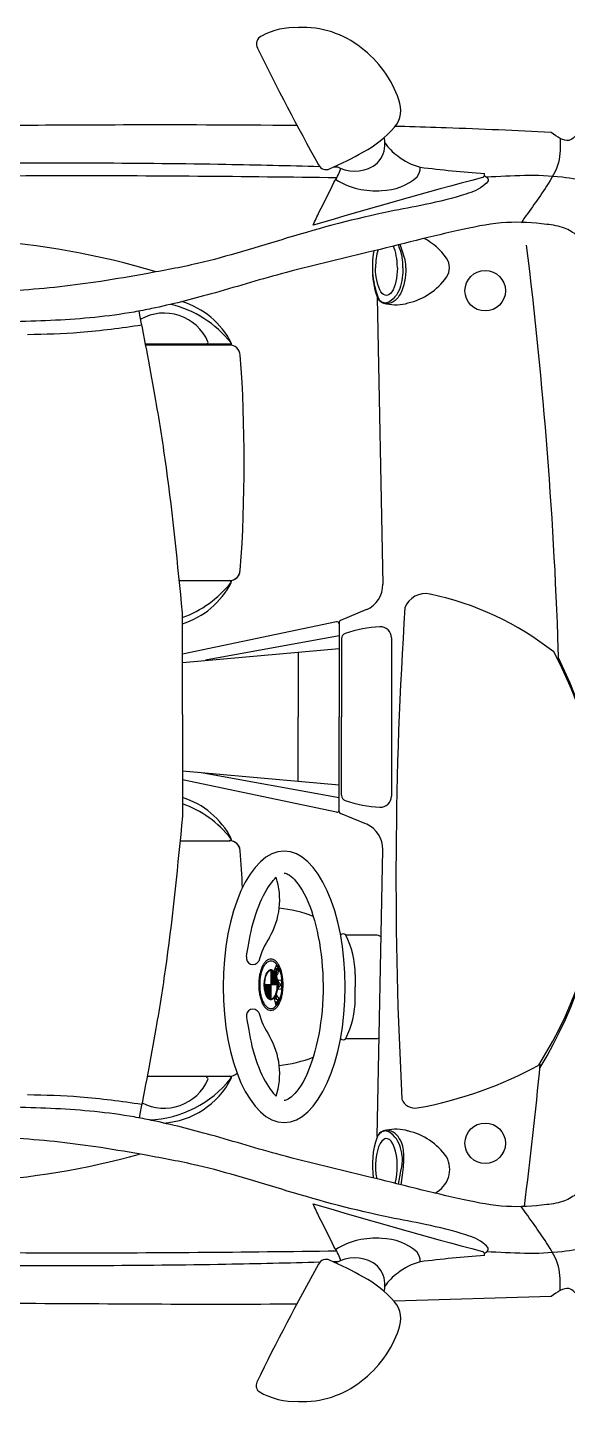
# Model space of a CAD drawing. Header units: millimetres. Extents: x -3222 to 0, y -751 to 751.
# Drawn here: x -1567 to -978, y -751 to 751 of the extents above; entities that cross this region are included whole.
import ezdxf

# ---------------------------------------------------------------- set-up
doc = ezdxf.new("R2010")
doc.units = ezdxf.units.MM
doc.layers.add('ceco.net 205', color=7, linetype='Continuous')

msp = doc.modelspace()

# ---------------------------------------------------------------- linework, layer by layer
at = {"layer": 'ceco.net 205'}
for p, q in [((-1185.3, 455.5), (-1179.2, 142.3)), ((-1438.4, 405.1), (-1344.9, 405.1)), ((-1438.2, 403.8), (-1346.4, 403.8)), ((-1401.5, 146.4), (-1346.4, 146.4)), ((-1398, 0), (-1398, 111.2)), ((-1196.9, 114.6), (-1225.4, 102.8)), ((-1229.8, 101.4), (-1398, 65.9)), ((-1226.9, 100.5), (-1226.9, -2.7)), ((-1226.9, 85.8), (-1373, 59.2)), ((-1224.3, 82.9), (-1224.3, -2.7)), ((-1169.8, 83.7), (-1169.8, -89.2)), ((-1226.9, 71.9), (-1398, 56.3)), ((-1271.6, 67.8), (-1271.6, -2.7)), ((-1398, 0), (-1398, -111.2)), ((-1271.6, -73.3), (-1271.6, -2.7)), ((-1226.9, -106), (-1226.9, -2.7)), ((-1224.3, -88.3), (-1224.3, -2.7)), ((-1226.9, -77.3), (-1398, -61.8)), ((-1229.8, -106.8), (-1398, -71.3)), ((-1226.9, -91.2), (-1379.4, -63.5)), ((-1196.9, -120), (-1225.4, -108.2)), ((-1400.6, -137.9), (-1346.4, -137.9)), ((-1185.3, -461), (-1179.2, -147.7)), ((-1219.8, -240.9), (-1187, -240.9)), ((-1301.4, -279.7), (-1301.4, -310.8)), ((-1301, -279.7), (-1301, -295.3)), ((-1300.6, -279.8), (-1300.6, -295.3)), ((-1300.1, -280), (-1300.1, -295.3)), ((-1299.7, -280.2), (-1299.7, -295.3)), ((-1299.2, -280.5), (-1299.2, -295.3)), ((-1298.8, -280.9), (-1298.8, -295.3)), ((-1298.3, -281.4), (-1298.3, -295.3)), ((-1297.9, -281.9), (-1297.9, -295.3)), ((-1295.4, -273.5), (-1297.8, -279.8)), ((-1297.8, -279.8), (-1295.3, -283.9)), ((-1297.4, -282.5), (-1297.4, -295.3)), ((-1297, -283.3), (-1297, -295.3)), ((-1296.6, -284.1), (-1296.6, -295.3)), ((-1295.8, -279), (-1296.2, -280)), ((-1296.2, -280), (-1295.2, -281.7)), ((-1296.1, -285.2), (-1296.1, -295.3)), ((-1294.9, -280.7), (-1295.8, -279)), ((-1293.1, -277.5), (-1295.4, -273.5)), ((-1295.3, -277.7), (-1295, -276.7)), ((-1294.4, -279.2), (-1295.3, -277.7)), ((-1295, -276.7), (-1294.1, -278.2)), ((-1209.4, -284.2), (-1209.4, -297.5)), ((-1294.4, -295.3), (-1308.5, -295.3)), ((-1308.1, -295.3), (-1308.1, -300.4)), ((-1307.7, -295.3), (-1307.7, -302.6)), ((-1307.2, -295.3), (-1307.2, -304.1)), ((-1306.8, -295.3), (-1306.8, -305.4)), ((-1306.3, -295.3), (-1306.3, -306.4)), ((-1305.9, -295.3), (-1305.9, -307.3)), ((-1305.4, -295.3), (-1305.4, -308)), ((-1305, -295.3), (-1305, -308.7)), ((-1304.6, -295.3), (-1304.6, -309.1)), ((-1304.1, -295.3), (-1304.1, -309.6)), ((-1303.7, -295.3), (-1303.7, -310)), ((-1303.2, -295.3), (-1303.2, -310.3)), ((-1302.8, -295.3), (-1302.8, -310.5)), ((-1302.3, -295.3), (-1302.3, -310.7)), ((-1301.9, -295.3), (-1301.9, -310.8)), ((-1295.7, -286.6), (-1295.7, -295.3)), ((-1295.2, -288.1), (-1295.2, -295.3)), ((-1294.8, -290.1), (-1294.8, -295.3)), ((-1289.8, -290.7), (-1293.6, -290.4)), ((-1293.6, -290.4), (-1293.4, -293)), ((-1293.4, -297.5), (-1293.6, -300.1)), ((-1293.6, -300.1), (-1289.8, -299.8)), ((-1293.4, -293), (-1291.8, -293.2)), ((-1291.8, -293.2), (-1293.4, -294.3)), ((-1293.4, -294.3), (-1293.4, -296.2)), ((-1293.4, -296.2), (-1291.8, -297.4)), ((-1291.8, -297.4), (-1293.4, -297.5)), ((-1292.2, -295.3), (-1289.6, -293.4)), ((-1289.6, -297.1), (-1292.2, -295.3)), ((-1289.6, -293.4), (-1289.8, -290.7)), ((-1289.8, -299.8), (-1289.6, -297.1)), ((-1209.4, -310.8), (-1209.4, -297.5)), ((-1296.7, -309.3), (-1297.7, -310.5)), ((-1297.7, -310.5), (-1296.1, -317.8)), ((-1295.2, -311.8), (-1296.7, -309.3)), ((-1295.2, -306.3), (-1296, -308.1)), ((-1296, -308.1), (-1295.2, -311.8)), ((-1295.1, -316.5), (-1295.7, -313.7)), ((-1295.7, -313.7), (-1294.4, -315.7)), ((-1292.2, -311.2), (-1295.2, -306.3)), ((-1294.4, -315.7), (-1293.5, -314.2)), ((-1293.5, -314.2), (-1294.2, -311.2)), ((-1294.2, -311.2), (-1293, -313)), ((-1293, -313), (-1292.2, -311.2)), ((-1296.1, -317.8), (-1295.1, -316.5)), ((-1219.8, -354.1), (-1187, -354.1)), ((-1436.6, -395.3), (-1346.4, -395.3)), ((-995.6, -636), (-1166.9, -641.1))]:
    msp.add_line(p, q, dxfattribs=at)
for centre in [(-1067.5, 463), (-1067.5, -468.5)]:
    msp.add_circle(centre, 22.1, dxfattribs=at)
for centre, radius, start, end in [((-1266, 650.1), 100.5, 51.156, 93.0101), ((-1307.1, 732.5), 10, 118.7222, 205.9998), ((-1275.4, 674.6), 75.9, 86.8885, 118.7222), ((916.6, 1817), 2484.1, 205.9998, 209.3181), ((-1271.9, 635.2), 115.9, 18.2707, 53.5158), ((-1188.9, 660.4), 29.3, 320.1808, 22.3259), ((-1257, 721.5), 120.8, 297.9331, 318.5838), ((-1203.7, 621.8), 26.5, 301.4685, 352.787), ((-1204.7, 623.7), 27.8, 349.0337, 13.8739), ((-1131.1, 654.9), 54.9, 213.2831, 234.4675), ((-1241.3, 603.9), 8.61, 201.7348, 296.8655), ((-1362, 890.1), 319.2, 292.9723, 300.4088), ((-1121.6, 662.3), 66.5, 231.5427, 255.3157), ((270.2, -4520.9), 5280.5, 104.7068, 106.7914), ((-1288, 617.1), 66, 327.1202, 340.9506), ((-1210.1, 634.4), 40.7, 239.9373, 299.7932), ((-1238.8, 599.1), 13.7, 344.6461, 349.8242), ((-1181.2, 631.6), 59.2, 270.7781, 311.8209), ((-1155, 597.4), 16.5, 323.1341, 1.9627), ((-979, 1866.4), 1278.4, 262.8361, 265.9899), ((-1071.4, 589.8), 3.28, 288.3859, 24.1975), ((-2340.6, 1118), 1231.2, 332.4857, 334.1515), ((-1187.5, 654.4), 82.2, 238.369, 274.9571), ((-4147.1, 1857.1), 3179.8, 335.4226, 335.7142), ((-1680.3, -370.6), 891.1, 73.4587, 98.5365), ((-1167.7, 457.8), 70.9, 35.2082, 61.601), ((-5951, -96.1), 4966.2, 1.7729, 7.0408), ((-1096.2, 489.5), 94.5, 169.6647, 202.6273), ((-1124.6, 488.2), 18.1, 324.7918, 35.2082), ((-1096.2, 487), 94.5, 179.2381, 198.9275), ((-1167.7, 518.7), 70.9, 282.9688, 324.7918), ((-1424.9, 364.8), 90.2, 27.3308, 73.0533), ((-1174.5, 460.7), 11.9, 201.473, 266.4001), ((-1417.9, 386.6), 52, 23.4664, 119.597), ((-1439, 331.7), 119.8, 38.4921, 76.3753), ((-1164.9, 491.8), 44.2, 256.5286, 287.3033), ((-1371.6, 406.6), 1.51, 270, 23.4664), ((-1346.4, 405.3), 1.51, 270, 38.4921), ((-1351.4, 403.5), 7.15, 359.7502, 22.3024), ((-1346.9, 391.7), 12.1, 3.9054, 90), ((-2965.1, 275.1), 1634.5, 355.878, 4.122), ((-1346.9, 158.4), 12.1, 270, 356.0946), ((-1346.9, 158.4), 12.1, 300.2373, 356.0946), ((-1439, 218.5), 119.8, 290.0063, 321.5079), ((-1424.9, 185.3), 90.2, 287.3061, 332.6692), ((-1346.4, 144.8), 1.51, 321.5079, 90), ((-1351.4, 146.6), 7.15, 337.6976, 0.2498), ((-1209.3, 142), 30.1, 294.4196, 0.5732), ((-1132.7, 108), 24.1, 78.1709, 158.8866), ((-1194.4, -186.8), 325.2, 51.6722, 78.1709), ((3303.7, -179.4), 4468.6, 176.2014, 183.0877), ((-1229.3, 99), 2.41, 0, 101.9127), ((-1224.5, 100.5), 2.41, 112.4527, 180), ((-1175.2, -44.6), 140.6, 92.9773, 108.6626), ((-1181.9, 83.7), 12.1, 0, 92.9773), ((-1218.3, 82.9), 6.03, 108.6626, 180), ((-1387.7, -143.3), 448.2, 327.6682, 28.1825), ((-1401.7, -143.8), 462.4, 328.4656, 26.3057), ((-1218.3, -88.3), 6.03, 180, 251.3374), ((-1181.9, -89.2), 12.1, 267.0227, 0), ((-1424.9, -176.8), 90.2, 27.3308, 72.6939), ((-1439, -210), 119.8, 38.4921, 69.9937), ((-1229.3, -104.5), 2.41, 258.0873, 0), ((-1175.2, 39.2), 140.6, 251.3374, 267.0227), ((-1224.5, -106), 2.41, 180, 247.5473), ((-1209.3, -147.4), 30.1, 359.4268, 65.5804), ((-1346.9, -149.9), 12.1, 3.9054, 90), ((-1346.4, -136.4), 1.51, 270, 38.4921), ((-1351.4, -138.2), 7.15, 359.7502, 22.3024), ((-1346.9, -149.9), 12.1, 3.9054, 59.7627), ((-2965.1, -266.6), 1634.5, 2.7109, 4.122), ((-1372.3, -202.5), 80.5, 329.2692, 17.8447), ((-1307.9, -357.9), 147.1, 68.9831, 83.9018), ((-1222.6, -243.8), 4.09, 45.3725, 132.7733), ((-1227.2, -293.7), 90.8, 146.5785, 164.4847), ((-1304.9, -284.2), 95.5, 0, 26.9511), ((-1186.9, -250.9), 9.96, 53.9893, 90.4538), ((-1321.1, -266), 7.21, 167.3837, 331.3638), ((-1296.7, -280.3), 14.8, 131.6533, 145.1539), ((-1300.4, -276.2), 9.29, 113.4028, 131.7784), ((-1300.4, -277.7), 8.58, 113.4028, 131.7784), ((-1301.4, -273.9), 6.73, 90.3545, 113.0981), ((-1301.4, -275.6), 6.22, 90.3545, 113.0981), ((-1301.5, -273.9), 6.73, 66.9019, 89.6455), ((-1301.5, -275.6), 6.22, 66.9019, 89.6455), ((-1302.5, -277.7), 8.58, 48.2216, 66.5972), ((-1302.5, -276.2), 9.29, 48.2216, 66.5972), ((-1306.2, -280.3), 14.8, 34.8461, 48.3467), ((-1261.5, -294.7), 53.3, 168.9454, 174.673), ((-1270.2, -293), 44.4, 162.5325, 169.0043), ((-1272.6, -293.2), 41, 162.5325, 169.0043), ((-1280.5, -289.7), 33.6, 154.8269, 162.62), ((-1282.1, -290.1), 31, 154.8269, 162.62), ((-1289.9, -285.2), 23.2, 144.9664, 154.9622), ((-1290.8, -286), 21.4, 144.9664, 154.9622), ((-1297.1, -281.5), 13.6, 131.6533, 145.1539), ((-1289.3, -292.1), 19.4, 154.8269, 162.62), ((-1289.3, -292.1), 18.8, 154.8269, 162.62), ((-1294.8, -289.5), 13.4, 144.9664, 154.9622), ((-1294.8, -289.5), 12.7, 144.9664, 154.9622), ((-1298.7, -286.7), 8.52, 131.6533, 145.1539), ((-1298.7, -286.7), 7.89, 131.6533, 145.1539), ((-1300.8, -284.3), 5.36, 113.4028, 131.7784), ((-1300.8, -284.3), 4.74, 113.4028, 131.7784), ((-1301.4, -282.9), 3.88, 90.3545, 113.0981), ((-1301.4, -282.9), 3.26, 90.3545, 113.0981), ((-1301.5, -282.9), 3.26, 66.9019, 89.6455), ((-1301.5, -282.9), 3.88, 66.9019, 89.6455), ((-1302.1, -284.3), 4.74, 48.2216, 66.5972), ((-1302.1, -284.3), 5.36, 48.2216, 66.5972), ((-1304.2, -286.7), 7.89, 34.8461, 48.3467), ((-1304.2, -286.7), 8.52, 34.8461, 48.3467), ((-1308.1, -289.5), 12.7, 25.0378, 35.0336), ((-1308.1, -289.5), 13.4, 25.0378, 35.0336), ((-1305.8, -281.5), 13.6, 34.8461, 48.3467), ((-1313.6, -292.1), 18.8, 17.38, 25.1731), ((-1313.6, -292.1), 19.4, 17.38, 25.1731), ((-1294, -283.2), 1.49, 210.1785, 222.3301), ((-1294.9, -281.5), 0.406, 210.2035, 222.0222), ((-1295, -281.6), 0.253, 221.8381, 238.0265), ((-1295, -281.6), 0.168, 238.095, 259.3287), ((-1295, -281.6), 0.144, 259.9496, 283.4533), ((-1294.5, -283.5), 0.916, 222.1351, 238.9033), ((-1295, -281.6), 0.177, 284.0076, 304.583), ((-1295.4, -281), 0.608, 21.8122, 30.8361), ((-1295.2, -281.4), 0.433, 319.8748, 331.1922), ((-1295.1, -281.5), 0.271, 304.5879, 320.0656), ((-1294.6, -283.8), 0.608, 239.0036, 261.0103), ((-1295.6, -281.1), 0.852, 14.7221, 21.9273), ((-1295.8, -281.1), 1.08, 8.6616, 14.7968), ((-1296, -281.2), 1.25, 3.1484, 8.7139), ((-1296, -281.2), 1.27, 352.3618, 357.8637), ((-1295.9, -281.2), 1.12, 346.417, 352.4113), ((-1295.6, -281.2), 0.898, 339.5314, 346.4863), ((-1295.4, -281.3), 0.653, 331.0314, 339.6372), ((-1296.1, -281.2), 1.32, 357.8222, 3.1907), ((-1294.6, -283.9), 0.533, 261.7044, 285.7049), ((-1312.1, -286), 21.4, 25.0378, 35.0336), ((-1294.7, -283.7), 0.676, 286.2437, 306.7715), ((-1294.2, -279.1), 0.253, 221.8517, 238.0713), ((-1294.1, -279), 0.406, 210.1998, 222.0363), ((-1294.3, -279.2), 0.144, 260.0424, 283.5754), ((-1294.3, -279.1), 0.168, 238.1414, 259.4176), ((-1294.9, -283.4), 1.06, 306.729, 321.9308), ((-1294.3, -279.1), 0.272, 304.7066, 320.1701), ((-1294.3, -279.1), 0.177, 284.1292, 304.7043), ((-1294.6, -278.5), 0.603, 21.9693, 31.0541), ((-1294.6, -278.8), 0.655, 331.1211, 339.7178), ((-1294.4, -278.9), 0.435, 319.9783, 331.2821), ((-1295.4, -283), 1.71, 321.7237, 332.7912), ((-1313, -285.2), 23.2, 25.0378, 35.0336), ((-1294.8, -278.6), 0.847, 14.8436, 22.0859), ((-1295, -278.6), 1.08, 8.7611, 14.9191), ((-1295.2, -278.7), 1.25, 3.2346, 8.8139), ((-1295.3, -278.7), 1.32, 357.9008, 3.2771), ((-1295.2, -278.7), 1.28, 352.4372, 357.9423), ((-1295.1, -278.7), 1.12, 346.4931, 352.4867), ((-1294.9, -278.8), 0.901, 339.612, 346.5623), ((-1296.2, -282.6), 2.56, 332.629, 341.0713), ((-1297, -282.3), 3.48, 340.9668, 347.841), ((-1293.7, -280.7), 0.548, 277.9773, 300.0786), ((-1298, -282.1), 4.45, 4.7071, 10.5393), ((-1298.4, -282.1), 4.84, 359.2343, 4.7545), ((-1298.3, -282.1), 4.77, 353.7098, 359.2781), ((-1297.8, -282.2), 4.28, 347.7725, 353.76), ((-1293.8, -280.5), 0.818, 300.2024, 317.1513), ((-1294.2, -280.1), 1.32, 316.9629, 329.2609), ((-1294.8, -278.5), 2.07, 21.4802, 30.6108), ((-1294.8, -279.8), 2.04, 329.0785, 338.2811), ((-1295.6, -278.8), 2.9, 14.323, 21.6001), ((-1295.6, -279.4), 2.87, 338.1595, 345.4794), ((-1296.4, -279), 3.68, 8.199, 14.4003), ((-1296.3, -279.2), 3.66, 345.4012, 351.6263), ((-1320.8, -290.1), 31, 17.38, 25.1731), ((-1296.9, -279.1), 4.24, 2.6101, 8.2532), ((-1297.1, -279.1), 4.44, 357.1811, 2.6544), ((-1296.9, -279.2), 4.23, 351.5717, 357.2256), ((-1322.4, -289.7), 33.6, 17.38, 25.1731), ((-1330.3, -293.2), 41, 10.9957, 17.4675), ((-1332.7, -293), 44.4, 10.9957, 17.4675), ((-1341.4, -294.7), 53.3, 5.327, 11.0546), ((-1256.5, -295.2), 58.3, 174.6283, 180.0202), ((-1256.5, -295.3), 58.3, 179.9798, 185.3717), ((-1259.9, -295.2), 53.8, 174.6283, 180.0202), ((-1259.9, -295.3), 53.8, 179.9798, 185.3717), ((-1264.6, -294.8), 49.2, 168.9454, 174.673), ((-1275.5, -295.3), 33.6, 174.6283, 180.0202), ((-1275.5, -295.3), 33.6, 179.9798, 185.3717), ((-1278.4, -295), 30.7, 168.9454, 174.673), ((-1278.4, -295.6), 30.7, 185.327, 191.0546), ((-1283.4, -293.9), 25.6, 162.5325, 169.0043), ((-1275.5, -295.3), 33, 174.6283, 180.0202), ((-1275.5, -295.3), 33, 179.9798, 185.3717), ((-1278.4, -295), 30.1, 168.9454, 174.673), ((-1278.4, -295.6), 30.1, 185.327, 191.0546), ((-1283.4, -293.9), 25, 162.5325, 169.0043), ((-1319.5, -293.9), 25, 10.9957, 17.4675), ((-1319.5, -293.9), 25.6, 10.9957, 17.4675), ((-1324.5, -295), 30.1, 5.327, 11.0546), ((-1324.5, -295.6), 30.1, 348.9454, 354.673), ((-1327.4, -295.3), 33, 359.9798, 5.3717), ((-1327.4, -295.3), 33, 354.6283, 0.0202), ((-1324.5, -295), 30.7, 5.327, 11.0546), ((-1324.5, -295.6), 30.7, 348.9454, 354.673), ((-1327.4, -295.3), 33.6, 359.9798, 5.3717), ((-1327.4, -295.3), 33.6, 354.6283, 0.0202), ((-1338.3, -294.8), 49.2, 5.327, 11.0546), ((-1343, -295.2), 53.8, 359.9798, 5.3717), ((-1343, -295.3), 53.8, 354.6283, 0.0202), ((-1346.4, -295.2), 58.3, 359.9798, 5.3717), ((-1346.4, -295.3), 58.3, 354.6283, 0.0202), ((-1261.5, -295.8), 53.3, 185.327, 191.0546), ((-1270.2, -297.5), 44.4, 190.9957, 197.4675), ((-1264.6, -295.8), 49.2, 185.327, 191.0546), ((-1272.6, -297.4), 41, 190.9957, 197.4675), ((-1280.5, -300.8), 33.6, 197.38, 205.1731), ((-1282.1, -300.4), 31, 197.38, 205.1731), ((-1289.9, -305.3), 23.2, 205.0378, 215.0336), ((-1290.8, -304.5), 21.4, 205.0378, 215.0336), ((-1283.4, -296.6), 25.6, 190.9957, 197.4675), ((-1283.4, -296.6), 25, 190.9957, 197.4675), ((-1289.3, -298.5), 19.4, 197.38, 205.1731), ((-1289.3, -298.5), 18.8, 197.38, 205.1731), ((-1294.8, -301.1), 13.4, 205.0378, 215.0336), ((-1294.8, -301.1), 12.7, 205.0378, 215.0336), ((-1298.7, -303.9), 8.52, 214.8461, 228.3467), ((-1298.7, -303.9), 7.89, 214.8461, 228.3467), ((-1300.8, -306.2), 5.36, 228.2216, 246.5972), ((-1300.8, -306.2), 4.74, 228.2216, 246.5972), ((-1301.4, -307.6), 3.88, 246.9019, 269.6455), ((-1301.4, -307.6), 3.26, 246.9019, 269.6455), ((-1301.5, -307.6), 3.26, 270.3545, 293.0981), ((-1301.5, -307.6), 3.88, 270.3545, 293.0981), ((-1302.1, -306.2), 4.74, 293.4028, 311.7784), ((-1302.1, -306.2), 5.36, 293.4028, 311.7784), ((-1304.2, -303.9), 7.89, 311.6533, 325.1539), ((-1304.2, -303.9), 8.52, 311.6533, 325.1539), ((-1308.1, -301.1), 12.7, 324.9664, 334.9622), ((-1308.1, -301.1), 13.4, 324.9664, 334.9622), ((-1313.6, -298.5), 18.8, 334.8269, 342.62), ((-1313.6, -298.5), 19.4, 334.8269, 342.62), ((-1319.5, -296.6), 25, 342.5325, 349.0043), ((-1319.5, -296.6), 25.6, 342.5325, 349.0043), ((-1312.1, -304.5), 21.4, 324.9664, 334.9622), ((-1313, -305.3), 23.2, 324.9664, 334.9622), ((-1320.8, -300.4), 31, 334.8269, 342.62), ((-1322.4, -300.8), 33.6, 334.8269, 342.62), ((-1330.3, -297.4), 41, 342.5325, 349.0043), ((-1332.7, -297.5), 44.4, 342.5325, 349.0043), ((-1338.3, -295.8), 49.2, 348.9454, 354.673), ((-1341.4, -295.8), 53.3, 348.9454, 354.673), ((-1304.9, -310.8), 95.5, 333.0489, 0), ((-1321.1, -329.1), 7.21, 28.6362, 192.6163), ((-1227.2, -301.3), 90.8, 195.5153, 213.4215), ((-1296.7, -310.2), 14.8, 214.8461, 228.3467), ((-1297.1, -309), 13.6, 214.8461, 228.3467), ((-1300.4, -314.3), 9.29, 228.2216, 246.5972), ((-1300.4, -312.8), 8.58, 228.2216, 246.5972), ((-1301.4, -316.6), 6.73, 246.9019, 269.6455), ((-1301.4, -315), 6.22, 246.9019, 269.6455), ((-1301.5, -315), 6.22, 270.3545, 293.0981), ((-1301.5, -316.6), 6.73, 270.3545, 293.0981), ((-1302.5, -312.8), 8.58, 293.4028, 311.7784), ((-1302.5, -314.3), 9.29, 293.4028, 311.7784), ((-1305.8, -309), 13.6, 311.6533, 325.1539), ((-1306.2, -310.2), 14.8, 311.6533, 325.1539), ((-1372.3, -392.5), 80.5, 342.1553, 30.7308), ((-1222.6, -351.2), 4.09, 227.2267, 314.6275), ((-1186.9, -344.2), 9.96, 269.5462, 291.8353), ((-1307.9, -237.1), 147.1, 276.0982, 291.0169), ((-1215.9, -8.6), 427.7, 279.9962, 299.1978), ((-5951, 90.6), 4966.2, 352.7329, 354.5392), ((-1417.9, -378.1), 52, 242.2723, 336.5336), ((-1439, -323.2), 119.8, 272.2918, 321.5079), ((-1424.9, -356.4), 90.2, 274, 332.6692), ((-1371.6, -398.2), 1.51, 336.5336, 90), ((-1346.9, -383.3), 12.1, 270, 315.0733), ((-1346.4, -396.8), 1.51, 321.5079, 90), ((-1351.4, -395.1), 7.15, 337.6976, 0.2498), ((-1144.3, -415), 15.1, 199.7395, 279.9962), ((-1096.2, -492.4), 94.5, 161.0725, 188.4529), ((-1174.5, -466.1), 11.9, 93.5999, 158.527), ((-1164.9, -497.3), 44.2, 72.6967, 103.4714), ((-1167.7, -524.1), 70.9, 35.2082, 77.0312), ((-1680.3, 379), 891.1, 261.8365, 285.3266), ((-1135.1, -497), 28.9, 296.1329, 28.5288), ((-4147.1, -1857.1), 3179.8, 24.2858, 24.5774), ((270.2, 4520.9), 5280.5, 253.2086, 255.2932), ((-2340.6, -1118), 1231.2, 25.8485, 27.5143), ((-1288, -617.1), 66, 19.0494, 32.8798), ((-1187.5, -654.4), 82.2, 85.0429, 121.631), ((-1181.2, -631.6), 59.2, 48.1791, 89.2219), ((-1241.3, -603.9), 8.61, 63.1345, 158.2652), ((-1362, -890.1), 319.2, 59.5912, 67.0277), ((-1210.1, -634.4), 40.7, 60.2068, 120.0627), ((-1238.8, -599.1), 13.7, 10.1758, 15.3539), ((-1203.7, -621.8), 26.5, 7.213, 58.5315), ((-1121.6, -662.3), 66.5, 104.6843, 128.4573), ((-1155, -597.4), 16.5, 358.0373, 36.8659), ((-979, -1866.4), 1278.4, 94.0101, 97.1639), ((-1071.4, -589.8), 3.28, 335.8025, 71.6141), ((916.6, -1817), 2484.1, 150.6819, 154.0361), ((-1257, -721.5), 120.8, 41.4162, 62.0669), ((-1131.1, -654.9), 54.9, 125.5325, 146.7169), ((-1204.7, -623.7), 27.8, 346.1261, 10.9663), ((-1188.9, -660.4), 29.3, 337.6741, 39.8192), ((-1271.9, -635.2), 115.9, 306.4842, 341.7293), ((-1309.3, -733.2), 8.3, 153.3439, 233.051), ((-1266, -650.1), 100.5, 266.9899, 308.844), ((-1275.4, -674.6), 75.9, 239.1604, 273.1115)]:
    msp.add_arc(centre, radius, start, end, dxfattribs=at)
for centre, start_param, end_param in [((-1175.3, 488.2), 4.712389, 5.598438), ((-1175.3, 488.2), 7.162259, 7.853982), ((-1175.3, -493.7), 4.05537, 8.3167)]:
    msp.add_ellipse(centre, major_axis=(0, 30.4), ratio=0.391305, start_param=start_param, end_param=end_param, dxfattribs=at)
at = {"layer": 'ceco.net 205', "extrusion": (0, 0, -1)}
msp.add_ellipse((-1175.3, 488.2), major_axis=(0, -30.4), ratio=0.391305, start_param=4.712389, end_param=7.853982, dxfattribs=at)
msp.add_ellipse((-1287, -297.5), major_axis=(0, -148.2), ratio=0.449438, dxfattribs=at)
at = {"layer": 'ceco.net 205'}
for points, knots in [([(-1272.8, 643.5), (-1418.7, 644.7), (-1631.8, 642.7), (-2040.6, 644.3), (-2441.7, 639.5), (-2783, 635.4), (-2962.4, 604.2), (-3082.1, 587.9), (-3131.7, 569.5), (-3146, 564.3)], [0.0986186, 0.0986186, 0.0986186, 0.0986186, 0.1722401, 0.2845904, 0.4554356, 0.5228586, 0.5816435, 0.614478, 0.6277141, 0.6277141, 0.6277141, 0.6277141]), ([(-995.6, 636), (-1033.7, 637.8), (-1087, 640.3), (-1140.3, 641.9), (-1155.4, 642.3)], [0, 0, 0, 0, 0.03334031, 0.04655404, 0.04655404, 0.04655404, 0.04655404]), ([(-964, 637.3), (-967.9, 632.8), (-977, 622.2), (-988.8, 630.9), (-995.6, 636)], [0, 0, 0, 0, 15.730275, 37.06955, 37.06955, 37.06955, 37.06955]), ([(-985.8, 629.4), (-985.5, 620.4), (-985.1, 601.7), (-1003.9, 571.3), (-1018.9, 550.4), (-1028.3, 537.3)], [0, 0, 0, 0, 26.212398, 55.040836, 103.923264, 103.923264, 103.923264, 103.923264]), ([(-1248, 598.5), (-1282.2, 599.4), (-1409.6, 602.4), (-1641.8, 603), (-1982.9, 595.7), (-2392.2, 588.1), (-2695.9, 566.8), (-2856.7, 555.5)], [0.100205, 0.100205, 0.100205, 0.100205, 0.24841, 0.652007, 1.106107, 1.72636, 2.424739, 2.424739, 2.424739, 2.424739]), ([(-1229.5, 586.4), (-1330.6, 587.6), (-1560.4, 590), (-1790.3, 586.1), (-1919, 583.8)], [0.0692914, 0.0692914, 0.0692914, 0.0692914, 0.5072459, 1.0648991, 1.0648991, 1.0648991, 1.0648991]), ([(-1068.4, 588.4), (-1068.1, 588.4), (-1066.3, 587.7), (-1062.6, 584.2), (-1072.4, 573.9), (-1094.8, 566.1), (-1130.9, 557.1), (-1196.5, 545.4), (-1279.5, 522.7), (-1366.7, 494.5), (-1435.4, 482), (-1500.3, 470.4), (-1574.7, 462.4), (-1632.6, 460.3), (-1660.4, 459.3)], [0.0768761, 0.0768761, 0.0768761, 0.0768761, 0.0781832, 0.0851135, 0.0939014, 0.1280431, 0.1945208, 0.2510977, 0.4182102, 0.5656124, 0.6479177, 0.7203087, 0.8512205, 0.9714398, 0.9714398, 0.9714398, 0.9714398]), ([(-951.5, 581.8), (-962.1, 583.8), (-999.9, 590.8), (-1038.4, 588.6), (-1066.1, 587)], [0, 0, 0, 0, 32.182907, 114.989903, 114.989903, 114.989903, 114.989903]), ([(-967.1, 523.5), (-971.5, 526.5), (-981.6, 533.1), (-1008.5, 536.8), (-1045.3, 539.4), (-1110.7, 526.6), (-1191.8, 505.1), (-1284.6, 484.2), (-1362.5, 460.1), (-1416.2, 446.4), (-1458.6, 438.1), (-1507.9, 431.5), (-1604.2, 428), (-1748.8, 425), (-1951.3, 421.4), (-2167.3, 419.8), (-2401.8, 414.9), (-2585.1, 415.9), (-2720.4, 411), (-2807.4, 414.9), (-2888.5, 430.3), (-2979.9, 453.4), (-3050.3, 467.9), (-3096.9, 478), (-3120, 483.4), (-3137.6, 483.6), (-3152.4, 484.2), (-3165.3, 487.1), (-3174.1, 487), (-3179.1, 486.9)], [0, 0, 0, 0, 15.782967, 35.751578, 79.809481, 126.689107, 234.186489, 332.10443, 411.778467, 478.546835, 498.189407, 541.440752, 627.502844, 787.212957, 975.414231, 1234.956722, 1435.260575, 1679.078436, 1784.838561, 1841.131812, 1939.952076, 2031.896456, 2123.922209, 2155.382945, 2175.226891, 2194.673311, 2207.992591, 2219.574773, 2234.350741, 2234.350741, 2234.350741, 2234.350741]), ([(-1157.3, 488.2), (-1157.3, 492), (-1157.6, 495.8), (-1158.3, 501.1), (-1158.6, 502.8), (-1162.2, 513.1)], [4.7117825, 4.7117825, 4.7117825, 4.7117825, 5.0583601, 5.0583601, 5.2277457, 5.2277457, 5.2277457, 5.2277457]), ([(-1154.2, 488.2), (-1154.1, 477.9), (-1155.9, 467.5), (-1163, 454.3), (-1167.7, 448.8), (-1175.3, 448.8)], [4.714565, 4.714565, 4.714565, 4.714565, 5.641062, 5.641062, 6.283185, 6.283185, 6.283185, 6.283185]), ([(-1157.3, 488.2), (-1157.3, 484.5), (-1157.6, 480.7), (-1159.3, 468.6), (-1161.6, 461.2), (-1168.3, 453.8), (-1171.6, 450.1), (-1175.3, 449.7)], [4.711782, 4.711782, 4.711782, 4.711782, 5.05836, 5.05836, 5.876783, 5.876783, 6.283185, 6.283185, 6.283185, 6.283185]), ([(-1398, 111.2), (-1403.2, 164.1), (-1410.7, 241.7), (-1427.9, 351.4), (-1439, 408.3), (-1445.3, 440.7)], [0, 0, 0, 0, 159.346887, 233.777926, 333.055328, 333.055328, 333.055328, 333.055328]), ([(-1567.2, 415.2), (-1548, 415.7), (-1506.2, 416.7), (-1464.8, 422.5), (-1442.4, 425.7)], [0, 0, 0, 0, 57.641377, 125.300837, 125.300837, 125.300837, 125.300837]), ([(-1398, -111.2), (-1403.2, -164.1), (-1410.7, -241.7), (-1427.9, -351.4), (-1439, -408.3), (-1445.3, -440.7)], [0, 0, 0, 0, 159.346887, 233.777926, 333.055328, 333.055328, 333.055328, 333.055328]), ([(-1328.1, -264.4), (-1326.9, -256.8), (-1324.9, -244.2), (-1315.5, -205.5), (-1303.9, -185.3), (-1295.6, -177.9)], [1.7737821, 1.7737821, 1.7737821, 1.7737821, 2.0666878, 2.0666878, 2.7621347, 2.7621347, 2.7621347, 2.7621347]), ([(-1287, -173.4), (-1286.8, -173.4), (-1286.6, -173.4), (-1284.7, -173.6), (-1281.1, -174.7), (-1270.4, -186), (-1264.2, -196), (-1249, -235.2), (-1243.2, -273.4), (-1246.2, -346.6), (-1255.1, -381.4), (-1272.3, -412.1), (-1278.8, -418.2), (-1284.7, -421.5), (-1285.9, -421.6), (-1287, -421.6)], [3.142222, 3.142222, 3.142222, 3.142222, 3.177072, 3.177072, 3.588168, 3.588168, 3.999264, 3.999264, 4.803281, 4.803281, 5.607298, 5.607298, 6.041794, 6.041794, 6.283185, 6.283185, 6.283185, 6.283185]), ([(-1328.1, -330.6), (-1326.9, -338.2), (-1324.9, -350.8), (-1315.5, -389.6), (-1303.9, -409.7), (-1295.6, -417.1)], [1.7737821, 1.7737821, 1.7737821, 1.7737821, 2.0666878, 2.0666878, 2.7621347, 2.7621347, 2.7621347, 2.7621347]), ([(-967.1, -523.5), (-971.5, -526.5), (-981.6, -533.1), (-1008.5, -536.8), (-1045.3, -539.4), (-1110.7, -526.6), (-1191.8, -505.1), (-1284.6, -484.2), (-1362.5, -460.1), (-1416.2, -446.4), (-1458.6, -438.1), (-1507.9, -431.5), (-1604.2, -428), (-1748.8, -425), (-1951.3, -421.4), (-2167.3, -419.8), (-2401.8, -414.9), (-2585.1, -415.9), (-2720.4, -411), (-2807.4, -414.9), (-2888.5, -430.3), (-2979.9, -453.4), (-3050.3, -467.9), (-3096.9, -478), (-3120, -483.4), (-3137.6, -483.6), (-3152.4, -484.2), (-3165.3, -487.1), (-3174.1, -487), (-3179.1, -486.9)], [0, 0, 0, 0, 15.782967, 35.751578, 79.809481, 126.689107, 234.186489, 332.10443, 411.778467, 478.546835, 498.189407, 541.440752, 627.502844, 787.212957, 975.414231, 1234.956722, 1435.260575, 1679.078436, 1784.838561, 1841.131812, 1939.952076, 2031.896456, 2123.922209, 2155.382945, 2175.226891, 2194.673311, 2207.992591, 2219.574773, 2234.350741, 2234.350741, 2234.350741, 2234.350741]), ([(-1567.2, -415.2), (-1548, -415.7), (-1506.2, -416.7), (-1464.8, -422.5), (-1442.4, -425.7)], [0, 0, 0, 0, 57.641377, 125.300837, 125.300837, 125.300837, 125.300837]), ([(-1068.4, -588.4), (-1068.1, -588.4), (-1066.3, -587.7), (-1062.6, -584.2), (-1072.4, -573.9), (-1094.8, -566.1), (-1130.9, -557.1), (-1196.5, -545.4), (-1279.5, -522.7), (-1366.7, -494.5), (-1435.4, -482), (-1500.3, -470.4), (-1574.7, -462.4), (-1632.6, -460.3), (-1660.4, -459.3)], [0.0768761, 0.0768761, 0.0768761, 0.0768761, 0.0781832, 0.0851135, 0.0939014, 0.1280431, 0.1945208, 0.2510977, 0.4182102, 0.5656124, 0.6479177, 0.7203087, 0.8512205, 0.9714398, 0.9714398, 0.9714398, 0.9714398]), ([(-1159.2, -513.9), (-1154.1, -483.3), (-1155.9, -472.9), (-1163, -459.7), (-1167.7, -454.3), (-1175.3, -454.3)], [4.714565, 4.714565, 4.714565, 4.714565, 5.641062, 5.641062, 6.283185, 6.283185, 6.283185, 6.283185]), ([(-1162.2, -513.1), (-1157.3, -489.9), (-1157.6, -486.1), (-1159.3, -474), (-1161.6, -466.7), (-1168.3, -459.3), (-1171.6, -455.6), (-1175.3, -455.2)], [4.711782, 4.711782, 4.711782, 4.711782, 5.05836, 5.05836, 5.876783, 5.876783, 6.283185, 6.283185, 6.283185, 6.283185]), ([(-985.8, -629.4), (-985.5, -620.4), (-985.1, -601.7), (-1003.8, -571.4), (-1018.7, -550.7), (-1028.1, -537.7)], [0, 0, 0, 0, 26.212398, 55.040836, 103.433224, 103.433224, 103.433224, 103.433224]), ([(-1273.2, -644.2), (-1377.9, -645.1), (-1611.4, -642.6), (-2040.6, -644.3), (-2441.7, -639.5), (-2783, -635.4), (-2962.4, -604.2), (-3082.1, -587.9), (-3131.7, -569.5), (-3146, -564.3)], [0.0808297, 0.0808297, 0.0808297, 0.0808297, 0.1722401, 0.2845904, 0.4554356, 0.5228586, 0.5816435, 0.614478, 0.6277141, 0.6277141, 0.6277141, 0.6277141]), ([(-1248, -598.5), (-1282.2, -599.4), (-1409.6, -602.4), (-1641.8, -603), (-1982.9, -595.7), (-2392.2, -588.1), (-2695.9, -566.8), (-2856.7, -555.5)], [0.100205, 0.100205, 0.100205, 0.100205, 0.24841, 0.652007, 1.106107, 1.72636, 2.424739, 2.424739, 2.424739, 2.424739]), ([(-1229.5, -586.4), (-1330.6, -587.6), (-1560.4, -590), (-1790.3, -586.1), (-1919, -583.8)], [0.0692914, 0.0692914, 0.0692914, 0.0692914, 0.5072459, 1.0648991, 1.0648991, 1.0648991, 1.0648991]), ([(-951.5, -581.8), (-962.1, -583.8), (-999.9, -590.8), (-1038.4, -588.6), (-1066.1, -587)], [0, 0, 0, 0, 32.182907, 114.989903, 114.989903, 114.989903, 114.989903]), ([(-964, -637.3), (-967.9, -632.8), (-977, -622.2), (-988.8, -630.9), (-995.6, -636)], [0, 0, 0, 0, 15.730275, 37.06955, 37.06955, 37.06955, 37.06955])]:
    msp.add_open_spline(points, degree=3, knots=knots, dxfattribs=at)
for points in [[(-1155.4, 642.3), (-1158.9, 642.3), (-1162.4, 642.4), (-1165.8, 642.4)], [(-1228, 597.9), (-1229.7, 598), (-1231.4, 598), (-1233.1, 598.1)], [(-1228, 597.9), (-1229.7, 598), (-1231.4, 598), (-1233.1, 598.1)], [(-1154.2, 488.2), (-1154.1, 493), (-1154.5, 497.9), (-1160.3, 513.6)], [(-1175.3, 449.7), (-1178.5, 448.9), (-1182.3, 451.3), (-1184.9, 455)], [(-1175.3, -455.2), (-1178.5, -454.4), (-1182.3, -456.8), (-1184.9, -460.4)], [(-1228, -597.9), (-1229.7, -598), (-1231.4, -598), (-1233.1, -598.1)]]:
    msp.add_open_spline(points, degree=3, dxfattribs=at)

doc.saveas('drawing.dxf')
